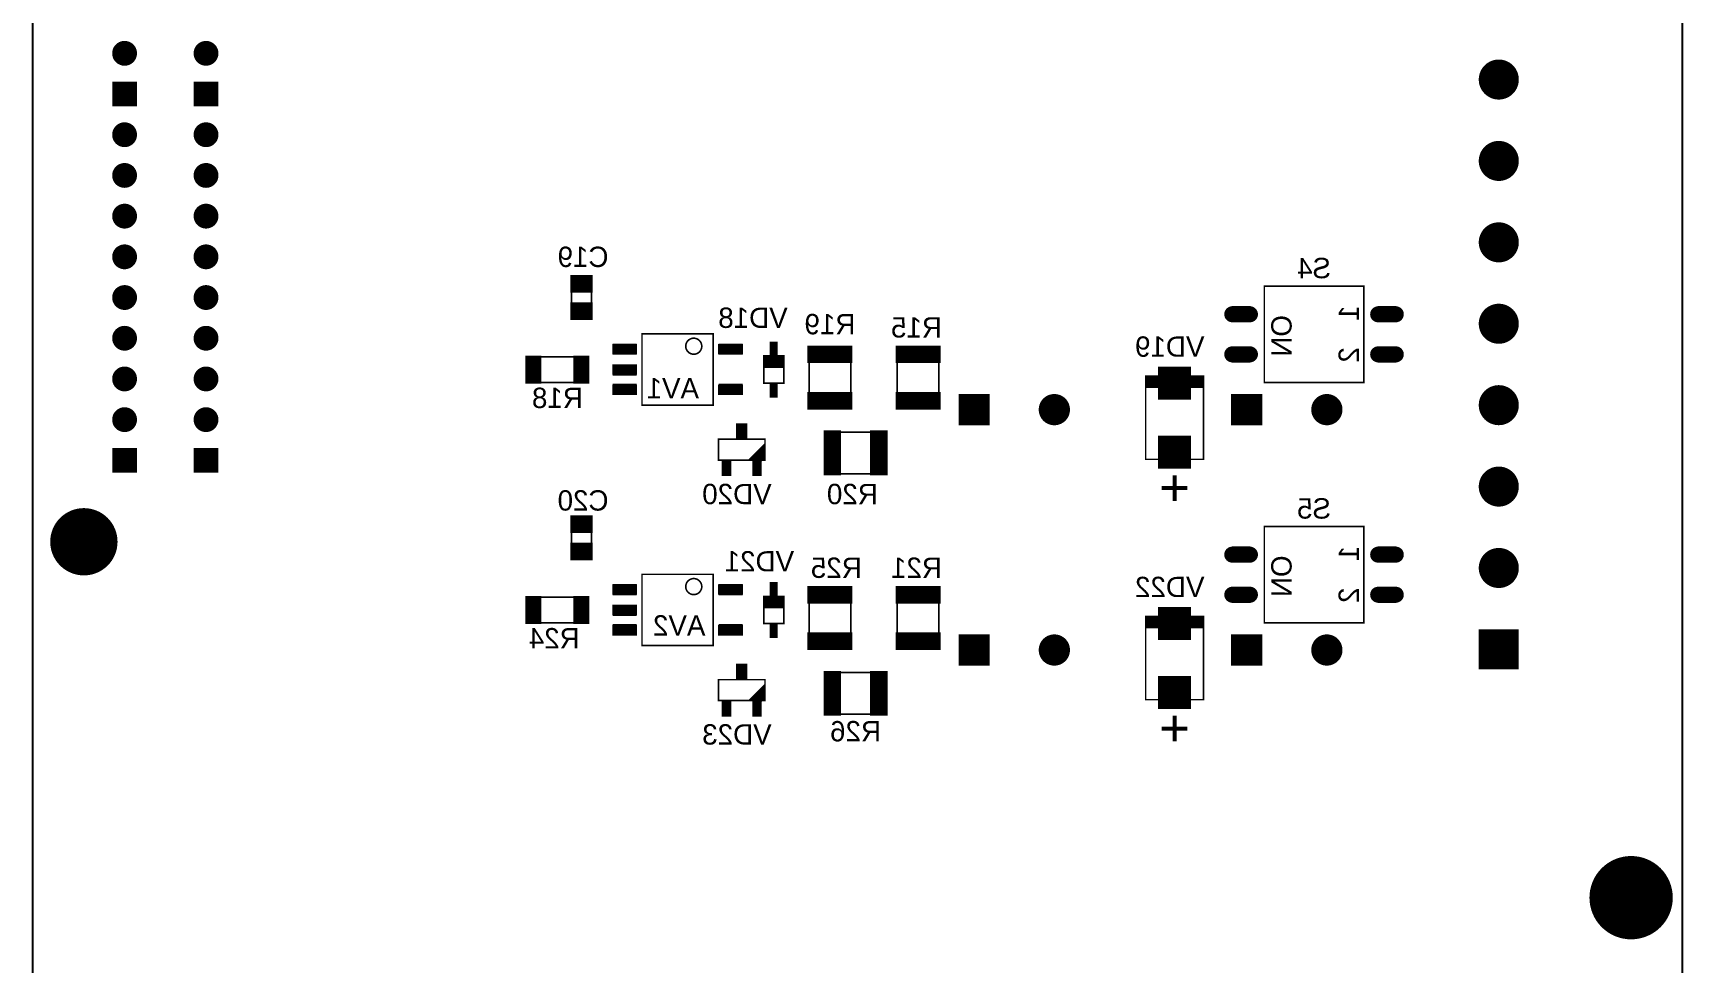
# Model space of a CAD drawing. Extents: x -6 to 97, y -11 to 222.
# Drawn here: x -5.7 to 97.2, y 102 to 160 of the extents above; entities that cross this region are included whole.
import ezdxf
from ezdxf.enums import TextEntityAlignment as Align

# ---------------------------------------------------------------- set-up
doc = ezdxf.new("R2010")
doc.units = 0
for name, color, linetype in [('BOARD', 173, 'CONTINUOUS'), ('BOT', 52, 'CONTINUOUS'), ('BOT_ASY', 232, 'CONTINUOUS')]:
    doc.layers.add(name, color=color, linetype=linetype)

msp = doc.modelspace()

# ---------------------------------------------------------------- linework, layer by layer
at = {"layer": 'BOARD'}
msp.add_lwpolyline([(-5.715, -10.541), (-5.715, 222.377), (97.155, 222.377), (97.155, -10.541)], close=True, dxfattribs=at)
at = {"layer": 'BOT', "const_width": 0.2}
for points in [[(0, 158.06, 1), (0, 159.41, 1)], [(5.08, 158.06, 1), (5.08, 159.41, 1)], [(85.725, 155.949, 1), (85.725, 158.249, 1)], [(0, 152.98, 1), (0, 154.33, 1)], [(5.08, 152.98, 1), (5.08, 154.33, 1)], [(85.725, 150.869, 1), (85.725, 153.169, 1)], [(0, 150.44, 1), (0, 151.79, 1)], [(5.08, 150.44, 1), (5.08, 151.79, 1)], [(0, 147.9, 1), (0, 149.25, 1)], [(5.08, 147.9, 1), (5.08, 149.25, 1)], [(85.725, 145.789, 1), (85.725, 148.089, 1)], [(0, 145.36, 1), (0, 146.71, 1)], [(5.08, 145.36, 1), (5.08, 146.71, 1)], [(0, 142.82, 1), (0, 144.17, 1)], [(5.08, 142.82, 1), (5.08, 144.17, 1)], [(85.725, 140.709, 1), (85.725, 143.009, 1)], [(69.175, 142.07, -1), (69.175, 142.87), (70.125, 142.87, -1), (70.125, 142.07)], [(78.275, 142.07, -1), (78.275, 142.87), (79.225, 142.87, -1), (79.225, 142.07)], [(0, 140.28, 1), (0, 141.63, 1)], [(5.08, 140.28, 1), (5.08, 141.63, 1)], [(69.175, 139.53, -1), (69.175, 140.33), (70.125, 140.33, -1), (70.125, 139.53)], [(78.275, 139.53, -1), (78.275, 140.33), (79.225, 140.33, -1), (79.225, 139.53)], [(0, 137.74, 1), (0, 139.09, 1)], [(5.08, 137.74, 1), (5.08, 139.09, 1)], [(85.725, 135.629, 1), (85.725, 137.929, 1)], [(58, 135.625, 1), (58, 137.375, 1)], [(75, 135.625, 1), (75, 137.375, 1)], [(0, 135.2, 1), (0, 136.55, 1)], [(5.08, 135.2, 1), (5.08, 136.55, 1)], [(85.725, 130.549, 1), (85.725, 132.849, 1)], [(-2.54, 126.255, 1), (-2.54, 130.255, 1)], [(69.175, 127.07, -1), (69.175, 127.87), (70.125, 127.87, -1), (70.125, 127.07)], [(78.275, 127.07, -1), (78.275, 127.87), (79.225, 127.87, -1), (79.225, 127.07)], [(85.725, 125.469, 1), (85.725, 127.769, 1)], [(69.175, 124.53, -1), (69.175, 125.33), (70.125, 125.33, -1), (70.125, 124.53)], [(78.275, 124.53, -1), (78.275, 125.33), (79.225, 125.33, -1), (79.225, 124.53)], [(58, 120.625, 1), (58, 122.375, 1)], [(75, 120.625, 1), (75, 122.375, 1)], [(93.98, 103.545, 1), (93.98, 108.545, 1)]]:
    msp.add_lwpolyline(points, format="xyb", close=True, dxfattribs=at)
for points in [[(-0.115, 159.4), (0.115, 159.4)], [(4.965, 159.4), (5.195, 159.4)], [(-0.671, 158.8), (0.671, 158.8)], [(-0.661, 158.6), (0.661, 158.6)], [(-0.62, 159), (0.62, 159)], [(-0.586, 158.4), (0.586, 158.4)], [(-0.489, 159.2), (0.489, 159.2)], [(4.409, 158.8), (5.751, 158.8)], [(4.419, 158.6), (5.741, 158.6)], [(4.46, 159), (5.7, 159)], [(4.494, 158.4), (5.666, 158.4)], [(4.591, 159.2), (5.569, 159.2)], [(-0.411, 158.2), (0.411, 158.2)], [(4.669, 158.2), (5.491, 158.2)], [(84.616, 157.4), (86.834, 157.4)], [(84.69, 157.6), (86.76, 157.6)], [(84.814, 157.8), (86.636, 157.8)], [(85.011, 158), (86.439, 158)], [(85.393, 158.2), (86.057, 158.2)], [(-0.675, 156.8), (0.675, 156.8)], [(-0.675, 156.6), (0.675, 156.6)], [(-0.675, 156.4), (0.675, 156.4)], [(4.405, 156.8), (5.755, 156.8)], [(4.405, 156.6), (5.755, 156.6)], [(4.405, 156.4), (5.755, 156.4)], [(84.58, 157.2), (86.87, 157.2)], [(84.58, 157), (86.87, 157)], [(84.615, 156.8), (86.835, 156.8)], [(84.689, 156.6), (86.761, 156.6)], [(84.812, 156.4), (86.638, 156.4)], [(-0.675, 156.2), (0.675, 156.2)], [(-0.675, 156), (0.675, 156)], [(-0.675, 155.8), (0.675, 155.8)], [(-0.675, 155.6), (0.675, 155.6)], [(4.405, 156.2), (5.755, 156.2)], [(4.405, 156), (5.755, 156)], [(4.405, 155.8), (5.755, 155.8)], [(4.405, 155.6), (5.755, 155.6)], [(85.008, 156.2), (86.442, 156.2)], [(85.387, 156), (86.063, 156)], [(-0.672, 153.6), (0.672, 153.6)], [(-0.659, 153.8), (0.659, 153.8)], [(-0.624, 153.4), (0.624, 153.4)], [(-0.58, 154), (0.58, 154)], [(-0.498, 153.2), (0.498, 153.2)], [(-0.398, 154.2), (0.398, 154.2)], [(4.408, 153.6), (5.752, 153.6)], [(4.421, 153.8), (5.739, 153.8)], [(4.456, 153.4), (5.704, 153.4)], [(4.5, 154), (5.66, 154)], [(4.582, 153.2), (5.578, 153.2)], [(4.682, 154.2), (5.478, 154.2)], [(-0.163, 153), (0.163, 153)], [(4.917, 153), (5.243, 153)], [(84.59, 152.2), (86.86, 152.2)], [(84.64, 152.4), (86.81, 152.4)], [(84.733, 152.6), (86.717, 152.6)], [(84.881, 152.8), (86.569, 152.8)], [(85.125, 153), (86.325, 153)], [(-0.669, 151.2), (0.669, 151.2)], [(-0.611, 151.4), (0.611, 151.4)], [(-0.469, 151.6), (0.469, 151.6)], [(4.411, 151.2), (5.749, 151.2)], [(4.469, 151.4), (5.691, 151.4)], [(4.611, 151.6), (5.549, 151.6)], [(84.576, 152), (86.874, 152)], [(84.597, 151.8), (86.853, 151.8)], [(84.655, 151.6), (86.795, 151.6)], [(84.756, 151.4), (86.694, 151.4)], [(84.918, 151.2), (86.532, 151.2)], [(-0.665, 151), (0.665, 151)], [(-0.596, 150.8), (0.596, 150.8)], [(-0.436, 150.6), (0.436, 150.6)], [(4.415, 151), (5.745, 151)], [(4.484, 150.8), (5.676, 150.8)], [(4.644, 150.6), (5.516, 150.6)], [(85.192, 151), (86.258, 151)], [(-0.254, 149.2), (0.254, 149.2)], [(4.826, 149.2), (5.334, 149.2)], [(-0.674, 148.6), (0.674, 148.6)], [(-0.651, 148.4), (0.651, 148.4)], [(-0.636, 148.8), (0.636, 148.8)], [(-0.561, 148.2), (0.561, 148.2)], [(-0.524, 149), (0.524, 149)], [(4.406, 148.6), (5.754, 148.6)], [(4.429, 148.4), (5.731, 148.4)], [(4.444, 148.8), (5.716, 148.8)], [(4.519, 148.2), (5.641, 148.2)], [(4.556, 149), (5.604, 149)], [(-0.353, 148), (0.353, 148)], [(4.727, 148), (5.433, 148)], [(84.606, 147.2), (86.844, 147.2)], [(84.672, 147.4), (86.778, 147.4)], [(84.784, 147.6), (86.666, 147.6)], [(84.963, 147.8), (86.487, 147.8)], [(85.282, 148), (86.168, 148)], [(-0.674, 146), (0.674, 146)], [(-0.654, 146.2), (0.654, 146.2)], [(-0.567, 146.4), (0.567, 146.4)], [(-0.369, 146.6), (0.369, 146.6)], [(4.406, 146), (5.754, 146)], [(4.426, 146.2), (5.734, 146.2)], [(4.513, 146.4), (5.647, 146.4)], [(4.711, 146.6), (5.449, 146.6)], [(84.577, 147), (86.873, 147)], [(84.584, 146.8), (86.866, 146.8)], [(84.627, 146.6), (86.823, 146.6)], [(84.71, 146.4), (86.74, 146.4)], [(84.844, 146.2), (86.606, 146.2)], [(85.062, 146), (86.388, 146)], [(-0.632, 145.8), (0.632, 145.8)], [(-0.516, 145.6), (0.516, 145.6)], [(-0.228, 145.4), (0.228, 145.4)], [(4.448, 145.8), (5.712, 145.8)], [(4.564, 145.6), (5.596, 145.6)], [(4.852, 145.4), (5.308, 145.4)], [(85.567, 145.8), (85.883, 145.8)], [(-0.447, 144), (0.447, 144)], [(4.633, 144), (5.527, 144)], [(27.9, 144.8), (29.1, 144.8)], [(27.9, 144.6), (29.1, 144.6)], [(27.9, 144.4), (29.1, 144.4)], [(27.9, 144.2), (29.1, 144.2)], [(27.9, 144), (29.1, 144)], [(-0.668, 143.4), (0.668, 143.4)], [(-0.666, 143.6), (0.666, 143.6)], [(-0.607, 143.2), (0.607, 143.2)], [(-0.602, 143.8), (0.602, 143.8)], [(-0.458, 143), (0.458, 143)], [(4.412, 143.4), (5.748, 143.4)], [(4.414, 143.6), (5.746, 143.6)], [(4.473, 143.2), (5.687, 143.2)], [(4.478, 143.8), (5.682, 143.8)], [(4.622, 143), (5.538, 143)], [(27.9, 143), (29.1, 143)], [(85.582, 143), (85.868, 143)], [(27.9, 142.8), (29.1, 142.8)], [(27.9, 142.6), (29.1, 142.6)], [(27.9, 142.4), (29.1, 142.4)], [(27.9, 142.2), (29.1, 142.2)], [(68.782, 142.4), (70.518, 142.4)], [(68.797, 142.6), (70.503, 142.6)], [(68.88, 142.2), (70.42, 142.2)], [(68.949, 142.8), (70.351, 142.8)], [(77.882, 142.4), (79.618, 142.4)], [(77.897, 142.6), (79.603, 142.6)], [(77.98, 142.2), (79.52, 142.2)], [(78.049, 142.8), (79.451, 142.8)], [(84.584, 142), (86.866, 142)], [(84.627, 142.2), (86.823, 142.2)], [(84.711, 142.4), (86.739, 142.4)], [(84.846, 142.6), (86.604, 142.6)], [(85.064, 142.8), (86.386, 142.8)], [(-0.673, 141), (0.673, 141)], [(-0.628, 141.2), (0.628, 141.2)], [(-0.507, 141.4), (0.507, 141.4)], [(-0.198, 141.6), (0.198, 141.6)], [(4.407, 141), (5.753, 141)], [(4.452, 141.2), (5.708, 141.2)], [(4.573, 141.4), (5.587, 141.4)], [(4.882, 141.6), (5.278, 141.6)], [(84.577, 141.8), (86.873, 141.8)], [(84.605, 141.6), (86.845, 141.6)], [(84.671, 141.4), (86.779, 141.4)], [(84.783, 141.2), (86.667, 141.2)], [(84.961, 141), (86.489, 141)], [(-0.656, 140.8), (0.656, 140.8)], [(-0.574, 140.6), (0.574, 140.6)], [(-0.384, 140.4), (0.384, 140.4)], [(4.424, 140.8), (5.736, 140.8)], [(4.506, 140.6), (5.654, 140.6)], [(4.696, 140.4), (5.464, 140.4)], [(30.525, 140.4), (31.875, 140.4)], [(30.525, 140.2), (31.875, 140.2)], [(37.125, 140.4), (38.475, 140.4)], [(37.125, 140.2), (38.475, 140.2)], [(40.35, 140.6), (40.65, 140.6)], [(40.35, 140.4), (40.65, 140.4)], [(40.35, 140.2), (40.65, 140.2)], [(40.35, 140), (40.65, 140)], [(42.7, 140.4), (45.3, 140.4)], [(42.7, 140.2), (45.3, 140.2)], [(42.7, 140), (45.3, 140)], [(48.2, 140.4), (50.8, 140.4)], [(48.2, 140.2), (50.8, 140.2)], [(48.2, 140), (50.8, 140)], [(68.782, 140), (70.518, 140)], [(68.88, 140.2), (70.42, 140.2)], [(77.882, 140), (79.618, 140)], [(77.98, 140.2), (79.52, 140.2)], [(85.277, 140.8), (86.173, 140.8)], [(-0.554, 138.8), (0.554, 138.8)], [(-0.336, 139), (0.336, 139)], [(4.526, 138.8), (5.634, 138.8)], [(4.744, 139), (5.416, 139)], [(25.1, 139.6), (25.9, 139.6)], [(25.1, 139.4), (25.9, 139.4)], [(25.1, 139.2), (25.9, 139.2)], [(25.1, 139), (25.9, 139)], [(25.1, 138.8), (25.9, 138.8)], [(28.1, 139.6), (28.9, 139.6)], [(28.1, 139.4), (28.9, 139.4)], [(28.1, 139.2), (28.9, 139.2)], [(28.1, 139), (28.9, 139)], [(28.1, 138.8), (28.9, 138.8)], [(30.525, 139.2), (31.875, 139.2)], [(30.525, 139), (31.875, 139)], [(30.525, 138.8), (31.875, 138.8)], [(42.7, 139.8), (45.3, 139.8)], [(42.7, 139.6), (45.3, 139.6)], [(48.2, 139.8), (50.8, 139.8)], [(48.2, 139.6), (50.8, 139.6)], [(64.575, 139), (66.425, 139)], [(64.575, 138.8), (66.425, 138.8)], [(68.797, 139.8), (70.503, 139.8)], [(68.949, 139.6), (70.351, 139.6)], [(77.897, 139.8), (79.603, 139.8)], [(78.049, 139.6), (79.451, 139.6)], [(-0.674, 138.4), (0.674, 138.4)], [(-0.649, 138.6), (0.649, 138.6)], [(-0.639, 138.2), (0.639, 138.2)], [(-0.532, 138), (0.532, 138)], [(-0.278, 137.8), (0.278, 137.8)], [(4.406, 138.4), (5.754, 138.4)], [(4.431, 138.6), (5.729, 138.6)], [(4.441, 138.2), (5.719, 138.2)], [(4.548, 138), (5.612, 138)], [(4.802, 137.8), (5.358, 137.8)], [(25.1, 138.6), (25.9, 138.6)], [(25.1, 138.4), (25.9, 138.4)], [(28.1, 138.6), (28.9, 138.6)], [(28.1, 138.4), (28.9, 138.4)], [(30.525, 137.8), (31.875, 137.8)], [(37.125, 137.8), (38.475, 137.8)], [(40.35, 138), (40.65, 138)], [(40.35, 137.8), (40.65, 137.8)], [(64.575, 138.6), (66.425, 138.6)], [(64.575, 138.4), (66.425, 138.4)], [(64.575, 138.2), (66.425, 138.2)], [(64.575, 138), (66.425, 138)], [(64.575, 137.8), (66.425, 137.8)], [(85.196, 137.8), (86.254, 137.8)], [(30.525, 137.6), (31.875, 137.6)], [(37.125, 137.6), (38.475, 137.6)], [(40.35, 137.6), (40.65, 137.6)], [(40.35, 137.4), (40.65, 137.4)], [(42.7, 137.4), (45.3, 137.4)], [(42.7, 137.2), (45.3, 137.2)], [(42.7, 137), (45.3, 137)], [(42.7, 136.8), (45.3, 136.8)], [(48.2, 137.4), (50.8, 137.4)], [(48.2, 137.2), (50.8, 137.2)], [(48.2, 137), (50.8, 137)], [(48.2, 136.8), (50.8, 136.8)], [(52.125, 137.2), (53.875, 137.2)], [(52.125, 137), (53.875, 137)], [(52.125, 136.8), (53.875, 136.8)], [(57.179, 136.8), (58.821, 136.8)], [(57.282, 137), (58.718, 137)], [(57.475, 137.2), (58.525, 137.2)], [(64.575, 137.6), (66.425, 137.6)], [(64.575, 137.4), (66.425, 137.4)], [(69.125, 137.2), (70.875, 137.2)], [(69.125, 137), (70.875, 137)], [(69.125, 136.8), (70.875, 136.8)], [(74.179, 136.8), (75.821, 136.8)], [(74.282, 137), (75.718, 137)], [(74.475, 137.2), (75.525, 137.2)], [(84.576, 136.8), (86.874, 136.8)], [(84.597, 137), (86.853, 137)], [(84.655, 137.2), (86.795, 137.2)], [(84.758, 137.4), (86.692, 137.4)], [(84.92, 137.6), (86.53, 137.6)], [(-0.67, 135.8), (0.67, 135.8)], [(-0.663, 136), (0.663, 136)], [(-0.591, 136.2), (0.591, 136.2)], [(-0.424, 136.4), (0.424, 136.4)], [(4.41, 135.8), (5.75, 135.8)], [(4.417, 136), (5.743, 136)], [(4.489, 136.2), (5.671, 136.2)], [(4.656, 136.4), (5.504, 136.4)], [(42.7, 136.6), (45.3, 136.6)], [(48.2, 136.6), (50.8, 136.6)], [(52.125, 136.6), (53.875, 136.6)], [(52.125, 136.4), (53.875, 136.4)], [(52.125, 136.2), (53.875, 136.2)], [(52.125, 136), (53.875, 136)], [(52.125, 135.8), (53.875, 135.8)], [(57.131, 136.6), (58.869, 136.6)], [(57.131, 136.4), (58.869, 136.4)], [(57.179, 136.2), (58.821, 136.2)], [(57.282, 136), (58.718, 136)], [(57.475, 135.8), (58.525, 135.8)], [(69.125, 136.6), (70.875, 136.6)], [(69.125, 136.4), (70.875, 136.4)], [(69.125, 136.2), (70.875, 136.2)], [(69.125, 136), (70.875, 136)], [(69.125, 135.8), (70.875, 135.8)], [(74.131, 136.6), (75.869, 136.6)], [(74.131, 136.4), (75.869, 136.4)], [(74.179, 136.2), (75.821, 136.2)], [(74.282, 136), (75.718, 136)], [(74.475, 135.8), (75.525, 135.8)], [(84.59, 136.6), (86.86, 136.6)], [(84.64, 136.4), (86.81, 136.4)], [(84.732, 136.2), (86.718, 136.2)], [(84.88, 136), (86.57, 136)], [(85.122, 135.8), (86.328, 135.8)], [(-0.616, 135.6), (0.616, 135.6)], [(-0.479, 135.4), (0.479, 135.4)], [(4.464, 135.6), (5.696, 135.6)], [(4.601, 135.4), (5.559, 135.4)], [(38.3, 135.4), (38.7, 135.4)], [(38.3, 135.2), (38.7, 135.2)], [(38.3, 135), (38.7, 135)], [(38.3, 134.8), (38.7, 134.8)], [(43.7, 135), (44.6, 135)], [(43.7, 134.8), (44.6, 134.8)], [(46.6, 135), (47.5, 135)], [(46.6, 134.8), (47.5, 134.8)], [(-0.675, 134), (0.675, 134)], [(-0.675, 133.8), (0.675, 133.8)], [(4.405, 134), (5.755, 134)], [(4.405, 133.8), (5.755, 133.8)], [(43.7, 134.6), (44.6, 134.6)], [(43.7, 134.4), (44.6, 134.4)], [(43.7, 134.2), (44.6, 134.2)], [(43.7, 134), (44.6, 134)], [(43.7, 133.8), (44.6, 133.8)], [(46.6, 134.6), (47.5, 134.6)], [(46.6, 134.4), (47.5, 134.4)], [(46.6, 134.2), (47.5, 134.2)], [(46.6, 134), (47.5, 134)], [(46.6, 133.8), (47.5, 133.8)], [(64.575, 134.6), (66.425, 134.6)], [(64.575, 134.4), (66.425, 134.4)], [(64.575, 134.2), (66.425, 134.2)], [(64.575, 134), (66.425, 134)], [(64.575, 133.8), (66.425, 133.8)], [(-0.675, 133.6), (0.675, 133.6)], [(-0.675, 133.4), (0.675, 133.4)], [(-0.675, 133.2), (0.675, 133.2)], [(-0.675, 133), (0.675, 133)], [(-0.675, 132.8), (0.675, 132.8)], [(4.405, 133.6), (5.755, 133.6)], [(4.405, 133.4), (5.755, 133.4)], [(4.405, 133.2), (5.755, 133.2)], [(4.405, 133), (5.755, 133)], [(4.405, 132.8), (5.755, 132.8)], [(37.35, 133.2), (37.75, 133.2)], [(37.35, 133), (37.75, 133)], [(37.35, 132.8), (37.75, 132.8)], [(39.25, 133.2), (39.65, 133.2)], [(39.25, 133), (39.65, 133)], [(39.25, 132.8), (39.65, 132.8)], [(43.7, 133.6), (44.6, 133.6)], [(43.7, 133.4), (44.6, 133.4)], [(43.7, 133.2), (44.6, 133.2)], [(43.7, 133), (44.6, 133)], [(43.7, 132.8), (44.6, 132.8)], [(46.6, 133.6), (47.5, 133.6)], [(46.6, 133.4), (47.5, 133.4)], [(46.6, 133.2), (47.5, 133.2)], [(46.6, 133), (47.5, 133)], [(46.6, 132.8), (47.5, 132.8)], [(64.575, 133.6), (66.425, 133.6)], [(64.575, 133.4), (66.425, 133.4)], [(64.575, 133.2), (66.425, 133.2)], [(64.575, 133), (66.425, 133)], [(85.393, 132.8), (86.057, 132.8)], [(37.35, 132.6), (37.75, 132.6)], [(39.25, 132.6), (39.65, 132.6)], [(43.7, 132.6), (44.6, 132.6)], [(46.6, 132.6), (47.5, 132.6)], [(84.58, 131.8), (86.87, 131.8)], [(84.58, 131.6), (86.87, 131.6)], [(84.616, 132), (86.834, 132)], [(84.69, 132.2), (86.76, 132.2)], [(84.814, 132.4), (86.636, 132.4)], [(85.011, 132.6), (86.439, 132.6)], [(84.615, 131.4), (86.835, 131.4)], [(84.689, 131.2), (86.761, 131.2)], [(84.812, 131), (86.638, 131)], [(85.008, 130.8), (86.442, 130.8)], [(85.387, 130.6), (86.063, 130.6)], [(-4.02, 129.6), (-1.06, 129.6)], [(-3.81, 129.8), (-1.27, 129.8)], [(-3.517, 130), (-1.563, 130)], [(-3.005, 130.2), (-2.075, 130.2)], [(27.9, 129.8), (29.1, 129.8)], [(27.9, 129.6), (29.1, 129.6)], [(-4.51, 128.6), (-0.57, 128.6)], [(-4.464, 128.8), (-0.616, 128.8)], [(-4.396, 129), (-0.684, 129)], [(-4.302, 129.2), (-0.778, 129.2)], [(-4.179, 129.4), (-0.901, 129.4)], [(27.9, 129.4), (29.1, 129.4)], [(27.9, 129.2), (29.1, 129.2)], [(27.9, 129), (29.1, 129)], [(-4.539, 128.2), (-0.541, 128.2)], [(-4.534, 128.4), (-0.546, 128.4)], [(-4.523, 128), (-0.557, 128)], [(-4.487, 127.8), (-0.593, 127.8)], [(-4.429, 127.6), (-0.651, 127.6)], [(27.9, 128), (29.1, 128)], [(27.9, 127.8), (29.1, 127.8)], [(27.9, 127.6), (29.1, 127.6)], [(68.797, 127.6), (70.503, 127.6)], [(68.949, 127.8), (70.351, 127.8)], [(77.897, 127.6), (79.603, 127.6)], [(78.049, 127.8), (79.451, 127.8)], [(85.125, 127.6), (86.325, 127.6)], [(-4.348, 127.4), (-0.732, 127.4)], [(-4.239, 127.2), (-0.841, 127.2)], [(-4.097, 127), (-0.983, 127)], [(-3.912, 126.8), (-1.168, 126.8)], [(-3.662, 126.6), (-1.418, 126.6)], [(27.9, 127.4), (29.1, 127.4)], [(27.9, 127.2), (29.1, 127.2)], [(68.782, 127.4), (70.518, 127.4)], [(68.88, 127.2), (70.42, 127.2)], [(77.882, 127.4), (79.618, 127.4)], [(77.98, 127.2), (79.52, 127.2)], [(84.576, 126.6), (86.874, 126.6)], [(84.59, 126.8), (86.86, 126.8)], [(84.64, 127), (86.81, 127)], [(84.733, 127.2), (86.717, 127.2)], [(84.881, 127.4), (86.569, 127.4)], [(-3.287, 126.4), (-1.793, 126.4)], [(40.35, 125.6), (40.65, 125.6)], [(84.597, 126.4), (86.853, 126.4)], [(84.655, 126.2), (86.795, 126.2)], [(84.756, 126), (86.694, 126)], [(84.918, 125.8), (86.532, 125.8)], [(85.192, 125.6), (86.258, 125.6)], [(25.1, 124.6), (25.9, 124.6)], [(25.1, 124.4), (25.9, 124.4)], [(28.1, 124.6), (28.9, 124.6)], [(28.1, 124.4), (28.9, 124.4)], [(30.525, 125.4), (31.875, 125.4)], [(30.525, 125.2), (31.875, 125.2)], [(37.125, 125.4), (38.475, 125.4)], [(37.125, 125.2), (38.475, 125.2)], [(40.35, 125.4), (40.65, 125.4)], [(40.35, 125.2), (40.65, 125.2)], [(40.35, 125), (40.65, 125)], [(42.7, 125.4), (45.3, 125.4)], [(42.7, 125.2), (45.3, 125.2)], [(42.7, 125), (45.3, 125)], [(42.7, 124.8), (45.3, 124.8)], [(42.7, 124.6), (45.3, 124.6)], [(48.2, 125.4), (50.8, 125.4)], [(48.2, 125.2), (50.8, 125.2)], [(48.2, 125), (50.8, 125)], [(48.2, 124.8), (50.8, 124.8)], [(48.2, 124.6), (50.8, 124.6)], [(68.782, 125), (70.518, 125)], [(68.797, 124.8), (70.503, 124.8)], [(68.88, 125.2), (70.42, 125.2)], [(68.949, 124.6), (70.351, 124.6)], [(77.882, 125), (79.618, 125)], [(77.897, 124.8), (79.603, 124.8)], [(77.98, 125.2), (79.52, 125.2)], [(78.049, 124.6), (79.451, 124.6)], [(25.1, 124.2), (25.9, 124.2)], [(25.1, 124), (25.9, 124)], [(25.1, 123.8), (25.9, 123.8)], [(25.1, 123.6), (25.9, 123.6)], [(25.1, 123.4), (25.9, 123.4)], [(28.1, 124.2), (28.9, 124.2)], [(28.1, 124), (28.9, 124)], [(28.1, 123.8), (28.9, 123.8)], [(28.1, 123.6), (28.9, 123.6)], [(28.1, 123.4), (28.9, 123.4)], [(30.525, 124.2), (31.875, 124.2)], [(30.525, 124), (31.875, 124)], [(30.525, 123.8), (31.875, 123.8)], [(64.575, 124), (66.425, 124)], [(64.575, 123.8), (66.425, 123.8)], [(64.575, 123.6), (66.425, 123.6)], [(64.575, 123.4), (66.425, 123.4)], [(30.525, 122.8), (31.875, 122.8)], [(30.525, 122.6), (31.875, 122.6)], [(37.125, 122.8), (38.475, 122.8)], [(37.125, 122.6), (38.475, 122.6)], [(40.35, 123), (40.65, 123)], [(40.35, 122.8), (40.65, 122.8)], [(40.35, 122.6), (40.65, 122.6)], [(40.35, 122.4), (40.65, 122.4)], [(42.7, 122.4), (45.3, 122.4)], [(48.2, 122.4), (50.8, 122.4)], [(64.575, 123.2), (66.425, 123.2)], [(64.575, 123), (66.425, 123)], [(64.575, 122.8), (66.425, 122.8)], [(64.575, 122.6), (66.425, 122.6)], [(64.575, 122.4), (66.425, 122.4)], [(84.575, 122.6), (86.875, 122.6)], [(84.575, 122.4), (86.875, 122.4)], [(42.7, 122.2), (45.3, 122.2)], [(42.7, 122), (45.3, 122)], [(42.7, 121.8), (45.3, 121.8)], [(42.7, 121.6), (45.3, 121.6)], [(48.2, 122.2), (50.8, 122.2)], [(48.2, 122), (50.8, 122)], [(48.2, 121.8), (50.8, 121.8)], [(48.2, 121.6), (50.8, 121.6)], [(52.125, 122.2), (53.875, 122.2)], [(52.125, 122), (53.875, 122)], [(52.125, 121.8), (53.875, 121.8)], [(52.125, 121.6), (53.875, 121.6)], [(52.125, 121.4), (53.875, 121.4)], [(57.131, 121.6), (58.869, 121.6)], [(57.131, 121.4), (58.869, 121.4)], [(57.179, 121.8), (58.821, 121.8)], [(57.282, 122), (58.718, 122)], [(57.475, 122.2), (58.525, 122.2)], [(69.125, 122.2), (70.875, 122.2)], [(69.125, 122), (70.875, 122)], [(69.125, 121.8), (70.875, 121.8)], [(69.125, 121.6), (70.875, 121.6)], [(69.125, 121.4), (70.875, 121.4)], [(74.131, 121.6), (75.869, 121.6)], [(74.131, 121.4), (75.869, 121.4)], [(74.179, 121.8), (75.821, 121.8)], [(74.282, 122), (75.718, 122)], [(74.475, 122.2), (75.525, 122.2)], [(84.575, 122.2), (86.875, 122.2)], [(84.575, 122), (86.875, 122)], [(84.575, 121.8), (86.875, 121.8)], [(84.575, 121.6), (86.875, 121.6)], [(84.575, 121.4), (86.875, 121.4)], [(38.3, 120.4), (38.7, 120.4)], [(52.125, 121.2), (53.875, 121.2)], [(52.125, 121), (53.875, 121)], [(52.125, 120.8), (53.875, 120.8)], [(57.179, 121.2), (58.821, 121.2)], [(57.282, 121), (58.718, 121)], [(57.475, 120.8), (58.525, 120.8)], [(69.125, 121.2), (70.875, 121.2)], [(69.125, 121), (70.875, 121)], [(69.125, 120.8), (70.875, 120.8)], [(74.179, 121.2), (75.821, 121.2)], [(74.282, 121), (75.718, 121)], [(74.475, 120.8), (75.525, 120.8)], [(84.575, 121.2), (86.875, 121.2)], [(84.575, 121), (86.875, 121)], [(84.575, 120.8), (86.875, 120.8)], [(84.575, 120.6), (86.875, 120.6)], [(84.575, 120.4), (86.875, 120.4)], [(38.3, 120.2), (38.7, 120.2)], [(38.3, 120), (38.7, 120)], [(38.3, 119.8), (38.7, 119.8)], [(43.7, 120), (44.6, 120)], [(43.7, 119.8), (44.6, 119.8)], [(43.7, 119.6), (44.6, 119.6)], [(43.7, 119.4), (44.6, 119.4)], [(46.6, 120), (47.5, 120)], [(46.6, 119.8), (47.5, 119.8)], [(46.6, 119.6), (47.5, 119.6)], [(46.6, 119.4), (47.5, 119.4)], [(64.575, 119.6), (66.425, 119.6)], [(64.575, 119.4), (66.425, 119.4)], [(43.7, 119.2), (44.6, 119.2)], [(43.7, 119), (44.6, 119)], [(43.7, 118.8), (44.6, 118.8)], [(43.7, 118.6), (44.6, 118.6)], [(43.7, 118.4), (44.6, 118.4)], [(46.6, 119.2), (47.5, 119.2)], [(46.6, 119), (47.5, 119)], [(46.6, 118.8), (47.5, 118.8)], [(46.6, 118.6), (47.5, 118.6)], [(46.6, 118.4), (47.5, 118.4)], [(64.575, 119.2), (66.425, 119.2)], [(64.575, 119), (66.425, 119)], [(64.575, 118.8), (66.425, 118.8)], [(64.575, 118.6), (66.425, 118.6)], [(64.575, 118.4), (66.425, 118.4)], [(37.35, 118.2), (37.75, 118.2)], [(37.35, 118), (37.75, 118)], [(37.35, 117.8), (37.75, 117.8)], [(37.35, 117.6), (37.75, 117.6)], [(39.25, 118.2), (39.65, 118.2)], [(39.25, 118), (39.65, 118)], [(39.25, 117.8), (39.65, 117.8)], [(39.25, 117.6), (39.65, 117.6)], [(43.7, 118.2), (44.6, 118.2)], [(43.7, 118), (44.6, 118)], [(43.7, 117.8), (44.6, 117.8)], [(43.7, 117.6), (44.6, 117.6)], [(46.6, 118.2), (47.5, 118.2)], [(46.6, 118), (47.5, 118)], [(46.6, 117.8), (47.5, 117.8)], [(46.6, 117.6), (47.5, 117.6)], [(64.575, 118.2), (66.425, 118.2)], [(64.575, 118), (66.425, 118)], [(92.422, 108), (95.538, 108)], [(92.713, 108.2), (95.247, 108.2)], [(93.141, 108.4), (94.819, 108.4)], [(91.67, 107), (96.29, 107)], [(91.763, 107.2), (96.197, 107.2)], [(91.88, 107.4), (96.08, 107.4)], [(92.023, 107.6), (95.937, 107.6)], [(92.2, 107.8), (95.76, 107.8)], [(91.481, 106), (96.479, 106)], [(91.485, 106.2), (96.475, 106.2)], [(91.506, 106.4), (96.454, 106.4)], [(91.543, 106.6), (96.417, 106.6)], [(91.597, 106.8), (96.363, 106.8)], [(91.493, 105.8), (96.467, 105.8)], [(91.52, 105.6), (96.44, 105.6)], [(91.565, 105.4), (96.395, 105.4)], [(91.628, 105.2), (96.332, 105.2)], [(91.709, 105), (96.251, 105)], [(91.813, 104.8), (96.147, 104.8)], [(91.94, 104.6), (96.02, 104.6)], [(92.098, 104.4), (95.862, 104.4)], [(92.293, 104.2), (95.667, 104.2)], [(92.542, 104), (95.418, 104)], [(92.881, 103.8), (95.079, 103.8)], [(93.459, 103.6), (94.501, 103.6)]]:
    msp.add_lwpolyline(points, dxfattribs=at)
for points in [[(-0.675, 155.52), (-0.675, 156.87), (0.675, 156.87), (0.675, 155.52)], [(4.405, 155.52), (4.405, 156.87), (5.755, 156.87), (5.755, 155.52)], [(27.9, 143.9), (27.9, 144.8), (29.1, 144.8), (29.1, 143.9)], [(27.9, 142.2), (27.9, 143.1), (29.1, 143.1), (29.1, 142.2)], [(30.525, 140.045), (30.525, 140.495), (31.875, 140.495), (31.875, 140.045)], [(37.125, 140.045), (37.125, 140.495), (38.475, 140.495), (38.475, 140.045)], [(40.35, 139.95), (40.35, 140.65), (40.65, 140.65), (40.65, 139.95)], [(42.7, 139.5), (42.7, 140.4), (45.3, 140.4), (45.3, 139.5)], [(48.2, 139.5), (48.2, 140.4), (50.8, 140.4), (50.8, 139.5)], [(25.1, 138.225), (25.1, 139.775), (25.9, 139.775), (25.9, 138.225)], [(28.1, 138.225), (28.1, 139.775), (28.9, 139.775), (28.9, 138.225)], [(30.525, 138.775), (30.525, 139.225), (31.875, 139.225), (31.875, 138.775)], [(64.575, 137.225), (64.575, 139.075), (66.425, 139.075), (66.425, 137.225)], [(30.525, 137.505), (30.525, 137.955), (31.875, 137.955), (31.875, 137.505)], [(37.125, 137.505), (37.125, 137.955), (38.475, 137.955), (38.475, 137.505)], [(40.35, 137.35), (40.35, 138.05), (40.65, 138.05), (40.65, 137.35)], [(42.7, 136.6), (42.7, 137.5), (45.3, 137.5), (45.3, 136.6)], [(48.2, 136.6), (48.2, 137.5), (50.8, 137.5), (50.8, 136.6)], [(52.125, 135.625), (52.125, 137.375), (53.875, 137.375), (53.875, 135.625)], [(69.125, 135.625), (69.125, 137.375), (70.875, 137.375), (70.875, 135.625)], [(38.3, 134.75), (38.3, 135.55), (38.7, 135.55), (38.7, 134.75)], [(43.7, 132.5), (43.7, 135.1), (44.6, 135.1), (44.6, 132.5)], [(46.6, 132.5), (46.6, 135.1), (47.5, 135.1), (47.5, 132.5)], [(64.575, 132.925), (64.575, 134.775), (66.425, 134.775), (66.425, 132.925)], [(-0.675, 132.66), (-0.675, 134.01), (0.675, 134.01), (0.675, 132.66)], [(4.405, 132.66), (4.405, 134.01), (5.755, 134.01), (5.755, 132.66)], [(37.35, 132.45), (37.35, 133.25), (37.75, 133.25), (37.75, 132.45)], [(39.25, 132.45), (39.25, 133.25), (39.65, 133.25), (39.65, 132.45)], [(27.9, 128.9), (27.9, 129.8), (29.1, 129.8), (29.1, 128.9)], [(27.9, 127.2), (27.9, 128.1), (29.1, 128.1), (29.1, 127.2)], [(30.525, 125.045), (30.525, 125.495), (31.875, 125.495), (31.875, 125.045)], [(37.125, 125.045), (37.125, 125.495), (38.475, 125.495), (38.475, 125.045)], [(40.35, 124.95), (40.35, 125.65), (40.65, 125.65), (40.65, 124.95)], [(25.1, 123.225), (25.1, 124.775), (25.9, 124.775), (25.9, 123.225)], [(28.1, 123.225), (28.1, 124.775), (28.9, 124.775), (28.9, 123.225)], [(42.7, 124.5), (42.7, 125.4), (45.3, 125.4), (45.3, 124.5)], [(48.2, 124.5), (48.2, 125.4), (50.8, 125.4), (50.8, 124.5)], [(30.525, 123.775), (30.525, 124.225), (31.875, 124.225), (31.875, 123.775)], [(64.575, 122.225), (64.575, 124.075), (66.425, 124.075), (66.425, 122.225)], [(30.525, 122.505), (30.525, 122.955), (31.875, 122.955), (31.875, 122.505)], [(37.125, 122.505), (37.125, 122.955), (38.475, 122.955), (38.475, 122.505)], [(40.35, 122.35), (40.35, 123.05), (40.65, 123.05), (40.65, 122.35)], [(42.7, 121.6), (42.7, 122.5), (45.3, 122.5), (45.3, 121.6)], [(48.2, 121.6), (48.2, 122.5), (50.8, 122.5), (50.8, 121.6)], [(52.125, 120.625), (52.125, 122.375), (53.875, 122.375), (53.875, 120.625)], [(69.125, 120.625), (69.125, 122.375), (70.875, 122.375), (70.875, 120.625)], [(84.575, 120.389), (84.575, 122.689), (86.875, 122.689), (86.875, 120.389)], [(38.3, 119.75), (38.3, 120.55), (38.7, 120.55), (38.7, 119.75)], [(43.7, 117.5), (43.7, 120.1), (44.6, 120.1), (44.6, 117.5)], [(46.6, 117.5), (46.6, 120.1), (47.5, 120.1), (47.5, 117.5)], [(64.575, 117.925), (64.575, 119.775), (66.425, 119.775), (66.425, 117.925)], [(37.35, 117.45), (37.35, 118.25), (37.75, 118.25), (37.75, 117.45)], [(39.25, 117.45), (39.25, 118.25), (39.65, 118.25), (39.65, 117.45)]]:
    msp.add_lwpolyline(points, close=True, dxfattribs=at)
at = {"layer": 'BOT_ASY'}
for points, const_width in [([(27.875, 142.5), (29.125, 142.5), (29.125, 144.5), (27.875, 144.5), (27.875, 142.5)], 0.1), ([(77.3, 138.19), (77.3, 144.21), (71.1, 144.21), (71.1, 138.19), (77.3, 138.19)], 0.1), ([(36.722, 141.222), (32.278, 141.222), (32.278, 136.778), (36.722, 136.778), (36.722, 141.222)], 0.1), ([(31.9, 140.57), (30.5, 140.57), (30.5, 139.97), (31.9, 139.97), (31.9, 140.57)], 0.1), ([(38.5, 140.57), (37.1, 140.57), (37.1, 139.97), (38.5, 139.97), (38.5, 140.57)], 0.1), ([(40.3, 140.5), (40.3, 140.1)], 0.1), ([(42.7, 136.95), (45.3, 136.95), (45.3, 140.05), (42.7, 140.05), (42.7, 136.95)], 0.1), ([(50.8, 140.05), (48.2, 140.05), (48.2, 136.95), (50.8, 136.95), (50.8, 140.05)], 0.1), ([(25.45, 139.8), (25.45, 138.2), (28.55, 138.2), (28.55, 139.8), (25.45, 139.8)], 0.1), ([(31.9, 139.27), (30.5, 139.27), (30.5, 138.67), (31.9, 138.67), (31.9, 139.27)], 0.1), ([(41.125, 139.85), (39.875, 139.85), (39.875, 138.15), (41.125, 138.15), (41.125, 139.85)], 0.1), ([(41.125, 139.75), (39.875, 139.75)], 0.1), ([(41.125, 139.65), (39.875, 139.65)], 0.1), ([(41.125, 139.55), (39.875, 139.55)], 0.1), ([(41.125, 139.45), (39.875, 139.45)], 0.1), ([(41.125, 139.35), (39.875, 139.35)], 0.1), ([(41.125, 139.25), (39.875, 139.25)], 0.1), ([(41.125, 139.15), (39.875, 139.15)], 0.1), ([(31.9, 138.07), (30.5, 138.07), (30.5, 137.47), (31.9, 137.47), (31.9, 138.07)], 0.1), ([(38.5, 138.07), (37.1, 138.07), (37.1, 137.47), (38.5, 137.47), (38.5, 138.07)], 0.1), ([(40.3, 137.9), (40.3, 137.5)], 0.1), ([(67.302, 138.6), (63.698, 138.6), (63.698, 133.4), (67.302, 133.4), (67.302, 138.6)], 0.1), ([(67.302, 138.5), (63.698, 138.5)], 0.1), ([(67.302, 138.4), (63.698, 138.4)], 0.1), ([(67.302, 138.3), (63.698, 138.3)], 0.1), ([(67.302, 138.2), (63.698, 138.2)], 0.1), ([(67.302, 138.1), (63.698, 138.1)], 0.1), ([(67.302, 138), (63.698, 138)], 0.1), ([(67.302, 137.9), (63.698, 137.9)], 0.1), ([(38.8, 134.7), (38.8, 135.6), (38.2, 135.6), (38.2, 134.7), (38.8, 134.7)], 0.1), ([(44.05, 135.1), (44.05, 132.5), (47.15, 132.5), (47.15, 135.1), (44.05, 135.1)], 0.1), ([(37.05, 133.35), (39.95, 133.35), (39.95, 134.65), (37.05, 134.65), (37.05, 133.35)], 0.1), ([(39.95, 134.35), (38.95, 133.35)], 0.1), ([(39.95, 134.25), (39.05, 133.35)], 0.1), ([(39.95, 134.15), (39.15, 133.35)], 0.1), ([(39.95, 134.05), (39.25, 133.35)], 0.1), ([(39.95, 133.95), (39.35, 133.35)], 0.1), ([(39.95, 133.85), (39.45, 133.35)], 0.1), ([(39.95, 133.75), (39.55, 133.35)], 0.1), ([(37.8, 133.3), (37.8, 132.4), (37.3, 132.4), (37.3, 133.3), (37.8, 133.3)], 0.1), ([(39.95, 133.55), (39.7, 133.3), (39.7, 132.4), (39.2, 132.4), (39.2, 133.3), (39.7, 133.3)], 0.1), ([(39.95, 133.65), (39.65, 133.35)], 0.1), ([(39.95, 133.45), (39.85, 133.35)], 0.1), ([(64.7, 131.6), (66.3, 131.6)], 0.25), ([(65.5, 132.4), (65.5, 130.8)], 0.25), ([(27.875, 127.5), (29.125, 127.5), (29.125, 129.5), (27.875, 129.5), (27.875, 127.5)], 0.1), ([(77.3, 123.19), (77.3, 129.21), (71.1, 129.21), (71.1, 123.19), (77.3, 123.19)], 0.1), ([(31.9, 125.57), (30.5, 125.57), (30.5, 124.97), (31.9, 124.97), (31.9, 125.57)], 0.1), ([(36.722, 126.222), (32.278, 126.222), (32.278, 121.778), (36.722, 121.778), (36.722, 126.222)], 0.1), ([(38.5, 125.57), (37.1, 125.57), (37.1, 124.97), (38.5, 124.97), (38.5, 125.57)], 0.1), ([(40.3, 125.5), (40.3, 125.1)], 0.1), ([(25.45, 124.8), (25.45, 123.2), (28.55, 123.2), (28.55, 124.8), (25.45, 124.8)], 0.1), ([(41.125, 124.85), (39.875, 124.85), (39.875, 123.15), (41.125, 123.15), (41.125, 124.85)], 0.1), ([(41.125, 124.75), (39.875, 124.75)], 0.1), ([(41.125, 124.65), (39.875, 124.65)], 0.1), ([(41.125, 124.55), (39.875, 124.55)], 0.1), ([(41.125, 124.45), (39.875, 124.45)], 0.1), ([(42.7, 121.95), (45.3, 121.95), (45.3, 125.05), (42.7, 125.05), (42.7, 121.95)], 0.1), ([(50.8, 125.05), (48.2, 125.05), (48.2, 121.95), (50.8, 121.95), (50.8, 125.05)], 0.1), ([(31.9, 124.27), (30.5, 124.27), (30.5, 123.67), (31.9, 123.67), (31.9, 124.27)], 0.1), ([(41.125, 124.35), (39.875, 124.35)], 0.1), ([(41.125, 124.25), (39.875, 124.25)], 0.1), ([(41.125, 124.15), (39.875, 124.15)], 0.1), ([(67.302, 123.6), (63.698, 123.6), (63.698, 118.4), (67.302, 118.4), (67.302, 123.6)], 0.1), ([(67.302, 123.5), (63.698, 123.5)], 0.1), ([(67.302, 123.4), (63.698, 123.4)], 0.1), ([(31.9, 123.07), (30.5, 123.07), (30.5, 122.47), (31.9, 122.47), (31.9, 123.07)], 0.1), ([(38.5, 123.07), (37.1, 123.07), (37.1, 122.47), (38.5, 122.47), (38.5, 123.07)], 0.1), ([(40.3, 122.9), (40.3, 122.5)], 0.1), ([(67.302, 123.3), (63.698, 123.3)], 0.1), ([(67.302, 123.2), (63.698, 123.2)], 0.1), ([(67.302, 123.1), (63.698, 123.1)], 0.1), ([(67.302, 123), (63.698, 123)], 0.1), ([(67.302, 122.9), (63.698, 122.9)], 0.1), ([(38.8, 119.7), (38.8, 120.6), (38.2, 120.6), (38.2, 119.7), (38.8, 119.7)], 0.1), ([(37.05, 118.35), (39.95, 118.35), (39.95, 119.65), (37.05, 119.65), (37.05, 118.35)], 0.1), ([(39.95, 119.35), (38.95, 118.35)], 0.1), ([(44.05, 120.1), (44.05, 117.5), (47.15, 117.5), (47.15, 120.1), (44.05, 120.1)], 0.1), ([(37.8, 118.3), (37.8, 117.4), (37.3, 117.4), (37.3, 118.3), (37.8, 118.3)], 0.1), ([(39.95, 119.25), (39.05, 118.35)], 0.1), ([(39.95, 119.15), (39.15, 118.35)], 0.1), ([(39.95, 118.55), (39.7, 118.3), (39.7, 117.4), (39.2, 117.4), (39.2, 118.3), (39.7, 118.3)], 0.1), ([(39.95, 119.05), (39.25, 118.35)], 0.1), ([(39.95, 118.95), (39.35, 118.35)], 0.1), ([(39.95, 118.85), (39.45, 118.35)], 0.1), ([(39.95, 118.75), (39.55, 118.35)], 0.1), ([(39.95, 118.65), (39.65, 118.35)], 0.1), ([(39.95, 118.45), (39.85, 118.35)], 0.1), ([(65.5, 117.4), (65.5, 115.8)], 0.25), ([(64.7, 116.6), (66.3, 116.6)], 0.25)]:
    msp.add_lwpolyline(points, dxfattribs=dict(at, const_width=const_width))
at = {"layer": 'BOT_ASY', "const_width": 0.1}
for points in [[(70.2, 142.9), (69.1, 142.9, 1), (69.1, 142), (70.2, 142, 1), (70.2, 142.9)], [(79.3, 142.9), (78.2, 142.9, 1), (78.2, 142), (79.3, 142, 1), (79.3, 142.9)], [(36.005, 140.458, 1), (35.005, 140.457, 1), (36.005, 140.458)], [(40.7, 140.5, 1), (40.3, 140.5)], [(40.3, 140.1, 1), (40.7, 140.1), (40.7, 140.5)], [(70.2, 140.4), (69.1, 140.4, 1), (69.1, 139.5), (70.2, 139.5, 1), (70.2, 140.4)], [(79.3, 140.4), (78.2, 140.4, 1), (78.2, 139.5), (79.3, 139.5, 1), (79.3, 140.4)], [(40.7, 137.9, 1), (40.3, 137.9)], [(40.3, 137.5, 1), (40.7, 137.5), (40.7, 137.9)], [(70.2, 127.9), (69.1, 127.9, 1), (69.1, 127), (70.2, 127, 1), (70.2, 127.9)], [(79.3, 127.9), (78.2, 127.9, 1), (78.2, 127), (79.3, 127, 1), (79.3, 127.9)], [(36.005, 125.458, 1), (35.005, 125.457, 1), (36.005, 125.458)], [(40.7, 125.5, 1), (40.3, 125.5)], [(40.3, 125.1, 1), (40.7, 125.1), (40.7, 125.5)], [(70.2, 125.4), (69.1, 125.4, 1), (69.1, 124.5), (70.2, 124.5, 1), (70.2, 125.4)], [(79.3, 125.4), (78.2, 125.4, 1), (78.2, 124.5), (79.3, 124.5, 1), (79.3, 125.4)], [(40.7, 122.9, 1), (40.3, 122.9)], [(40.3, 122.5, 1), (40.7, 122.5), (40.7, 122.9)]]:
    msp.add_lwpolyline(points, format="xyb", dxfattribs=at)

# ---------------------------------------------------------------- texts
at = {"layer": 'BOT_ASY', "text_generation_flag": 2, "width": 1.019685}
for s, p in [('C19', (28.6, 145.4)), ('S4', (74.2, 144.7)), ('VD18', (39.2, 141.6)), ('R19', (44, 141.2)), ('R15', (49.4, 141)), ('VD19', (65.2, 139.8)), ('R18', (27, 136.6)), ('AV1', (34.2, 137.2)), ('VD20', (38.2, 130.6)), ('R20', (45.4, 130.6)), ('C20', (28.6, 130.2)), ('S5', (74.2, 129.7)), ('VD21', (39.6, 126.4)), ('R25', (44.4, 126)), ('R21', (49.4, 126)), ('VD22', (65.2, 124.8)), ('AV2', (34.6, 122.4)), ('R24', (26.8, 121.6)), ('VD23', (38.2, 115.6)), ('R26', (45.6, 115.8))]:
    msp.add_text(s, height=1.27, dxfattribs=at).set_placement(p, align=Align.CENTER)
for s, p in [('ON', (72.8, 142.4)), ('1', (77, 143)), ('2', (77, 140.4)), ('1', (77, 128)), ('ON', (72.8, 127.4)), ('2', (77, 125.4))]:
    msp.add_text(s, height=1.27, rotation=90, dxfattribs=at).set_placement(p)

doc.saveas('drawing.dxf')
